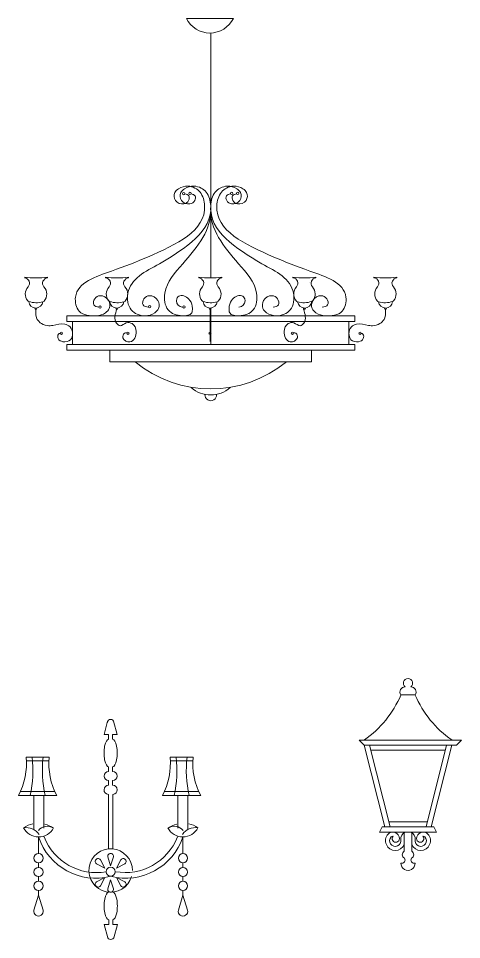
# Model space of a CAD drawing. Header units: millimetres. Extents: x -7623 to 1021, y -3585 to 1235.
# Drawn here: x -7309 to -6155, y -3585 to -1184 of the extents above; entities that cross this region are included whole.
import ezdxf

# ---------------------------------------------------------------- set-up
doc = ezdxf.new("R2010")
doc.units = ezdxf.units.MM
doc.layers.add('Lighting', color=253, linetype='Continuous', lineweight=13)

# ---------------------------------------------------------------- blocks, each defined once
blk = doc.blocks.new('223')
at = {"color": 0}
for p, q in [((11900.48, 90106.66), (11912.71, 90106.66)), ((11906.8, 90039.04), (11906.8, 90102.79)), ((11864.27, 90039.2), (11864.27, 90039.02)), ((11879.41, 90039.2), (11879.41, 90039.02)), ((11885.37, 90039.2), (11885.37, 90039.02)), ((11903.71, 90039.2), (11903.71, 90039.02)), ((11909.67, 90039.2), (11909.67, 90039.02)), ((11928.23, 90039.2), (11928.23, 90039.02)), ((11934.19, 90039.2), (11934.19, 90039.02)), ((11949.32, 90039.2), (11949.32, 90039.02)), ((11955.28, 90039.2), (11955.28, 90039.02)), ((11932.52, 90037.87), (11932.52, 90037.87)), ((11906.8, 90021.68), (11906.8, 90031.19)), ((11869.3, 90029.18), (11944.3, 90029.18)), ((11869.3, 90027.68), (11869.3, 90029.18)), ((11882.26, 90029.12), (11882.26, 90029.12)), ((11906.65, 90030.89), (11906.65, 90022.43)), ((11916.78, 90029.44), (11916.78, 90029.44)), ((11944.3, 90029.18), (11944.3, 90027.68)), ((11944.3, 90027.68), (11869.3, 90027.68)), ((11870.8, 90027.68), (11870.8, 90021.68)), ((11942.8, 90027.68), (11942.8, 90021.68)), ((11944.3, 90021.68), (11869.3, 90021.68)), ((11869.3, 90021.68), (11869.3, 90020.18)), ((11944.3, 90020.18), (11944.3, 90021.68)), ((11869.3, 90020.18), (11933.05, 90020.18)), ((11880.55, 90020.18), (11933.05, 90020.18)), ((11880.55, 90017.18), (11880.55, 90020.18)), ((11944.3, 90020.18), (11933.05, 90020.18)), ((11933.05, 90020.18), (11933.05, 90017.18)), ((11933.05, 90017.18), (11880.55, 90017.18))]:
    blk.add_line(p, q, dxfattribs=at)
for centre in [(11899.77, 90061), (11901.38, 90061.05), (11912.22, 90061.06), (11913.83, 90061.05), (11877.98, 90031.43), (11890.86, 90031.51), (11899.82, 90031.47), (11867.9, 90024.63), (11885.23, 90024.63), (11906.65, 90024.63), (11928.06, 90024.63), (11945.7, 90024.63)]:
    blk.add_circle(centre, 0.302, dxfattribs=at)
for centre, radius, start, end in [((11906.59, 90109.66), 6.81, 206.1268, 333.8732), ((11861.29, 90066.96), 27.91, 263.8712, 276.1288), ((11858.21, 90037.64), 1.38, 317.558, 85.51), ((11864.38, 90037.64), 1.38, 94.49, 222.442), ((11882.39, 90066.96), 27.91, 263.8712, 276.1288), ((11879.3, 90037.64), 1.38, 317.558, 85.51), ((11885.48, 90037.64), 1.38, 94.49, 222.442), ((11906.69, 90066.96), 27.91, 263.8712, 276.1288), ((11903.6, 90037.64), 1.38, 317.558, 85.51), ((11909.78, 90037.64), 1.38, 94.49, 222.442), ((11931.21, 90066.96), 27.91, 263.8712, 276.1288), ((11928.12, 90037.64), 1.38, 317.558, 85.51), ((11934.3, 90037.64), 1.38, 94.49, 222.442), ((11952.3, 90066.96), 27.91, 263.8712, 276.1288), ((11949.21, 90037.64), 1.38, 317.558, 85.51), ((11955.39, 90037.64), 1.38, 94.49, 222.442), ((11861.29, 90034.84), 2.79, 137.9182, 219.6432), ((11861.29, 90034.84), 2.79, 318.5597, 42.0818), ((11882.39, 90034.84), 2.79, 137.9182, 219.6432), ((11882.39, 90034.84), 2.79, 318.5597, 42.0818), ((11906.69, 90034.84), 2.79, 137.9182, 219.6432), ((11906.69, 90034.84), 2.79, 318.5597, 42.0818), ((11931.21, 90034.84), 2.79, 137.9182, 221.4403), ((11931.21, 90034.84), 2.79, 320.3568, 42.0818), ((11952.3, 90034.84), 2.79, 137.9182, 221.4403), ((11952.3, 90034.84), 2.79, 320.3568, 42.0818), ((11861.31, 90035.99), 3.64, 233.4745, 238.4508), ((11861.37, 90038.7), 6.13, 251.3848, 286.3329), ((11861.25, 90033.04), 1.85, 184.7199, 352.9977), ((11861.25, 90031.15), 0.265, 167.8013, 12.0203), ((11861.31, 90035.99), 3.64, 299.2668, 304.7284), ((11882.41, 90035.99), 3.64, 233.4745, 238.4508), ((11882.35, 90033.04), 1.85, 184.7199, 352.9977), ((11882.46, 90038.7), 6.13, 251.3848, 286.3329), ((11882.34, 90031.15), 0.265, 167.8013, 12.0203), ((11882.41, 90035.99), 3.64, 299.2668, 304.7284), ((11906.71, 90035.99), 3.64, 233.4745, 238.4508), ((11906.65, 90033.04), 1.85, 184.7199, 352.9977), ((11906.76, 90038.7), 6.13, 251.3848, 286.3329), ((11906.65, 90031.15), 0.265, 167.8013, 12.0203), ((11906.71, 90035.99), 3.64, 299.2668, 304.7284), ((11931.19, 90035.99), 3.64, 235.2716, 240.7332), ((11931.14, 90038.7), 6.13, 253.6671, 288.6152), ((11931.25, 90033.04), 1.85, 187.0023, 355.2801), ((11931.25, 90031.15), 0.265, 167.9797, 12.1987), ((11931.25, 90031.15), 0.265, 167.9797, 12.1987), ((11931.19, 90035.99), 3.64, 301.5492, 306.5255), ((11952.28, 90035.99), 3.64, 235.2716, 240.7332), ((11952.34, 90033.04), 1.85, 187.0023, 355.2801), ((11952.23, 90038.7), 6.13, 253.6671, 288.6152), ((11952.34, 90031.15), 0.265, 167.9797, 12.1987), ((11952.28, 90035.99), 3.64, 301.5492, 306.5255), ((11906.8, 90041.09), 30.99, 230.4737, 309.5263), ((11906.8, 90016.02), 7.5, 227.2286, 312.7714), ((11906.8, 90008.52), 1.5, 174.2608, 5.7392)]:
    blk.add_arc(centre, radius, start, end, dxfattribs=at)
for points in [[(11900.06, 90060.95), (11901.11, 90060.43), (11901.03, 90059.2), (11899.8, 90058.33), (11897.61, 90059.2), (11897.43, 90061.3), (11898.4, 90062.27), (11900.85, 90062.97), (11902.69, 90062.44), (11904.01, 90061.39), (11905.2, 90057.85), (11890.34, 90044.42)], [(11901.66, 90060.95), (11902.71, 90060.43), (11902.63, 90059.2), (11901.4, 90058.33), (11899.21, 90059.2), (11899.03, 90061.3), (11900, 90062.27), (11902.45, 90062.97), (11904.29, 90062.44), (11905.61, 90061.39), (11906.8, 90057.85), (11893.48, 90042.69)], [(11911.93, 90060.95), (11910.88, 90060.43), (11910.97, 90059.2), (11912.2, 90058.33), (11914.39, 90059.2), (11914.56, 90061.3), (11913.6, 90062.27), (11911.14, 90062.97), (11909.3, 90062.44), (11907.99, 90061.39), (11906.79, 90057.85), (11920.12, 90042.69)], [(11913.53, 90060.95), (11912.48, 90060.43), (11912.57, 90059.2), (11913.8, 90058.33), (11915.99, 90059.2), (11916.16, 90061.3), (11915.2, 90062.27), (11912.75, 90062.97), (11910.9, 90062.44), (11909.59, 90061.39), (11908.39, 90057.85), (11923.26, 90044.42)], [(11877.73, 90031.42), (11876.34, 90032.03), (11876.58, 90033.61), (11877.99, 90034.39), (11880.19, 90033.17), (11880.36, 90031.07), (11879.4, 90029.93), (11876.95, 90029.17), (11872.57, 90030.33), (11871.57, 90034.03), (11880.97, 90040.82), (11890.34, 90044.42)], [(11935.86, 90031.42), (11937.25, 90032.03), (11937.02, 90033.61), (11935.6, 90034.39), (11933.41, 90033.17), (11933.23, 90031.07), (11934.2, 90029.93), (11936.65, 90029.17), (11941.02, 90030.33), (11942.03, 90034.03), (11932.62, 90040.82), (11923.26, 90044.42)], [(11890.56, 90031.42), (11889.17, 90032.03), (11889.41, 90033.61), (11890.82, 90034.39), (11893.02, 90033.17), (11893.19, 90031.07), (11892.23, 90029.93), (11889.78, 90029.17), (11887.68, 90029.58), (11886.1, 90030.7), (11885.24, 90035.06), (11893.48, 90042.69)], [(11899.48, 90031.42), (11898.8, 90031.58), (11897.93, 90033.61), (11898.73, 90034.39), (11901.39, 90033.17), (11902.02, 90031.07), (11901.85, 90029.93), (11899.4, 90029.17), (11897.31, 90029.58), (11895.73, 90030.7), (11894.86, 90035.06), (11899.55, 90042.69)], [(11914.11, 90031.42), (11914.8, 90031.58), (11915.67, 90033.61), (11914.87, 90034.39), (11912.2, 90033.17), (11911.58, 90031.07), (11911.74, 90029.93), (11914.2, 90029.17), (11916.29, 90029.58), (11917.87, 90030.7), (11918.73, 90035.06), (11914.04, 90042.69)], [(11923.03, 90031.42), (11924.42, 90032.03), (11924.19, 90033.61), (11922.77, 90034.39), (11920.58, 90033.17), (11920.4, 90031.07), (11921.37, 90029.93), (11923.82, 90029.17), (11925.91, 90029.58), (11927.49, 90030.7), (11928.36, 90035.06), (11920.12, 90042.69)], [(11882.34, 90030.89), (11882.23, 90027.28), (11883.19, 90026.58), (11884.8, 90027.31), (11886.32, 90027.11), (11887.38, 90025.08), (11885.77, 90022.37), (11883.93, 90023.44), (11884.3, 90024.61), (11884.96, 90024.76)], [(11930.95, 90030.89), (11931.06, 90027.28), (11930.1, 90026.58), (11928.49, 90027.31), (11926.97, 90027.11), (11925.91, 90025.08), (11927.52, 90022.37), (11929.36, 90023.44), (11928.99, 90024.61), (11928.33, 90024.76)]]:
    blk.add_spline(points, degree=3, dxfattribs=at)
for points, knots in [([(11901.64, 90060.94), (11902.04, 90060.84), (11902.47, 90060.72), (11902.72, 90060.41), (11902.73, 90060.39)], [0, 0, 0, 0, 0.7755952, 0.824393, 0.824393, 0.824393, 0.824393]), ([(11906.78, 90057.27), (11906.78, 90057.24), (11907.17, 90051.73), (11903.35, 90047.2), (11899.55, 90042.69)], [12.256735, 12.256735, 12.256735, 12.256735, 12.303841, 23.109102, 23.109102, 23.109102, 23.109102]), ([(11906.82, 90057.27), (11906.82, 90057.24), (11906.42, 90051.73), (11910.24, 90047.2), (11914.04, 90042.69)], [12.256735, 12.256735, 12.256735, 12.256735, 12.303841, 23.109102, 23.109102, 23.109102, 23.109102]), ([(11867.6, 90024.58), (11867.43, 90024.54), (11866.9, 90024.36), (11866.87, 90022.91), (11868.45, 90022.19), (11870.46, 90022.56), (11870.99, 90024.6), (11870.42, 90026.34), (11868.23, 90027.37), (11866.24, 90026.68), (11864.07, 90026.48), (11862.32, 90027.22), (11861.85, 90028.08), (11861.17, 90028.48), (11861.25, 90030.89)], [0.185721, 0.185721, 0.185721, 0.185721, 0.51923, 1.309554, 2.284121, 3.638135, 4.779738, 6.005091, 7.03303, 9.152421, 10.118843, 11.512157, 12.327554, 13.608372, 13.608372, 13.608372, 13.608372]), ([(11946, 90024.58), (11946.17, 90024.54), (11946.7, 90024.36), (11946.72, 90022.91), (11945.14, 90022.19), (11943.14, 90022.56), (11942.61, 90024.6), (11943.18, 90026.34), (11945.36, 90027.37), (11947.36, 90026.68), (11949.52, 90026.48), (11951.28, 90027.22), (11951.74, 90028.08), (11952.42, 90028.48), (11952.34, 90030.89)], [0.185721, 0.185721, 0.185721, 0.185721, 0.51923, 1.309554, 2.284121, 3.638135, 4.779738, 6.005091, 7.03303, 9.152421, 10.118843, 11.512157, 12.327554, 13.608372, 13.608372, 13.608372, 13.608372])]:
    blk.add_open_spline(points, degree=3, knots=knots, dxfattribs=at)
blk = doc.blocks.new('Chandeliers 034')
at = {"color": 0}
for points in [[(-8.2, 391.9), (-17.6, 357.2)], [(7.4, 391.9), (16.8, 357.2)], [(-17.6, 357.2), (-5.6, 357.2), (-5.6, 345.2)], [(16.8, 357.2), (4.8, 357.2), (4.8, 345.2)], [(-220.5, 298.6), (-160.5, 298.6)], [(-220.5, 288.6), (-160.5, 288.6)], [(154.5, 298.6), (214.5, 298.6)], [(154.5, 288.6), (214.5, 288.6)], [(-5.6, 261.2), (-5.6, 273.2)], [(4.8, 261.2), (4.8, 273.2)], [(-5.6, 225.2), (-5.6, 237.2)], [(4.8, 225.2), (4.8, 237.2)], [(-240.5, 198.6), (-140.5, 198.6)], [(-235.6, 208.6), (-145.5, 208.6)], [(-200.5, 109.4), (-200.5, 198.6)], [(-174.6, 113.8), (-174.6, 198.6)], [(-6.4, 59.7), (-6.4, 201.3)], [(5.6, 59.7), (5.6, 201.3)], [(134.5, 198.6), (234.5, 198.6)], [(139.4, 208.6), (229.5, 208.6)], [(174.5, 113.8), (174.5, 198.6)], [(200.4, 109.4), (200.4, 198.6)], [(-188.1, 47.1), (-188.1, 90.2)], [(188, 47.1), (188, 90.2)], [(-15.2, 8.9), (-26.8, 30.7)], [(-0.4, 15.1), (-7.5, 38.7)], [(-0.4, 15.1), (6.8, 38.7)], [(14.5, 8.9), (26.1, 30.7)], [(-188.1, 11.1), (-188.1, 23.1)], [(-15.2, 8.9), (-36.9, 20.6)], [(14.5, 8.9), (36.2, 20.6)], [(188, 11.1), (188, 23.1)], [(-188.1, -24.9), (-188.1, -12.9)], [(-15.2, -14.8), (-36.9, -26.4)], [(-15.2, -14.8), (-26.8, -36.6)], [(-0.4, -20.9), (-7.5, -44.6)], [(-0.4, -20.9), (6.8, -44.6)], [(14.5, -14.8), (36.2, -26.4)], [(14.5, -14.8), (26.1, -36.6)], [(188, -24.9), (188, -12.9)], [(-188.1, -60.9), (-200.1, -100.4)], [(-188.1, -60.9), (-188.1, -48.9)], [(-188.1, -60.9), (-176.1, -100.4)], [(188, -60.9), (176, -100.4)], [(188, -60.9), (188, -48.9)], [(188, -60.9), (200, -100.4)], [(-17.3, -137.4), (-5.3, -137.4), (-5.3, -125.4)], [(-7.9, -172), (-17.3, -137.4)], [(17.1, -137.4), (5.1, -137.4), (5.1, -125.4)], [(7.7, -172), (17.1, -137.4)]]:
    blk.add_lwpolyline(points, dxfattribs=at)
for centre in [(-188.1, 35.1), (188, 35.1), (-188.1, -0.9), (-0.4, 0), (188, -0.9), (-188.1, -36.9), (188, -36.9)]:
    blk.add_circle(centre, 12, dxfattribs=at)
for centre, radius, start, end in [((-0.4, 388.2), 8.63, 4.9588, 175.0412), ((-395.9, 281.6), 176.2, 331.8672, 5.513), ((-497.3, 264.6), 294.5, 347.0423, 6.6257), ((116.2, 264.6), 294.5, 173.3743, 192.9577), ((14.8, 281.6), 176.2, 174.487, 208.1328), ((-20.9, 281.6), 176.2, 331.8672, 5.513), ((-122.3, 264.6), 294.5, 347.0423, 6.6257), ((491.2, 264.6), 294.5, 173.3743, 192.9577), ((389.8, 281.6), 176.2, 174.487, 208.1328), ((-5.6, 249.2), 12, 90, 270), ((4.8, 249.2), 12, 270, 90), ((-5.6, 213.2), 12, 90, 266.1882), ((4.8, 213.2), 12, 273.8118, 90), ((-189.2, 59.9), 66.4, 102.1426, 124.6792), ((-189.2, 59.9), 66.4, 53.2284, 75.0418), ((189.1, 59.9), 66.4, 104.9582, 126.7716), ((189.1, 59.9), 66.4, 55.3208, 77.8574), ((-221.2, 72.6), 42.3, 35.4889, 97.8831), ((-187.8, 134.4), 43.9, 206.8629, 332.3693), ((-165.9, 90.1), 28.3, 54.4878, 142.6665), ((187.7, 134.4), 43.9, 207.6307, 333.1371), ((165.8, 90.1), 28.3, 37.3335, 125.5122), ((221.1, 72.6), 42.3, 82.1169, 144.5111), ((-39.3, 139.8), 156.8, 198.3614, 284.3993), ((-38.1, 143.2), 145.5, 201.2678, 280.1883), ((38.7, 140.4), 157.4, 255.6186, 341.4779), ((37.5, 143.9), 146.2, 259.823, 338.5524), ((-0.4, 3.1), 56.7, 359.7476, 343.7589), ((-33.1, 26.8), 7.37, 31.6799, 238.3201), ((-0.4, 40.4), 7.37, 346.6799, 193.3201), ((32.4, 26.8), 7.37, 301.6799, 148.3201), ((-33.1, -32.7), 7.37, 121.6799, 328.3201), ((-0.4, -46.3), 7.37, 166.6799, 13.3201), ((32.4, -32.7), 7.37, 211.6799, 58.3201), ((-188.1, -103.3), 12.3, 166.6799, 13.3201), ((188, -103.3), 12.3, 166.6799, 13.3201), ((-0.1, -168.3), 8.63, 184.9588, 355.0412)]:
    blk.add_arc(centre, radius, start, end, dxfattribs=at)
for centre, major_axis in [((-5.6, 309.2), (0, 36)), ((5.1, -89.4), (0, -36))]:
    blk.add_ellipse(centre, major_axis=major_axis, ratio=0.333333, start_param=0, end_param=3.141593, dxfattribs=at)
at = {"color": 0, "extrusion": (0, 0, -1)}
for centre, major_axis in [((4.8, 309.2), (0, 36)), ((-5.3, -89.4), (0, -36))]:
    blk.add_ellipse(centre, major_axis=major_axis, ratio=0.333333, start_param=0, end_param=3.141593, dxfattribs=at)
blk = doc.blocks.new('lamp 0596')
at = {"color": 0}
for points in [[(-18.7, -30.7), (18.7, -30.7)], [(-113.8, -161.3), (-60.5, -374.6)], [(-100.1, -161.3), (-46.9, -374.6)], [(100.1, -161.3), (46.9, -374.6)], [(113.8, -161.3), (60.5, -374.6)], [(-96.8, -174.6), (96.8, -174.6)], [(49.7, -361.3), (-49.7, -361.3)], [(-10, -438), (-10, -388)], [(10, -388), (10, -438)]]:
    blk.add_lwpolyline(points, dxfattribs=at)
for points in [[(-127.2, -148), (139.5, -148), (126.2, -161.3), (-113.8, -161.3), (-127.2, -148)], [(-67.2, -374.6), (47.2, -374.6), (67.2, -374.6), (73.8, -388), (-73.9, -388)]]:
    blk.add_lwpolyline(points, close=True, dxfattribs=at)
for centre, radius, start, end in [((0, 0), 12, 305.8691, 234.1309), ((-7.8, -23), 13.3, 86.6171, 215.3976), ((7.8, -23), 13.3, 324.6024, 93.3829), ((-274.1, 79.4), 278.2, 305.1927, 336.6812), ((274.1, 79.4), 278.2, 203.3188, 234.8073), ((-33.3, -410.5), 25.3, 137.1733, 337.046), ((-39.5, -405), 17, 0, 136.6628), ((-33.3, -410.5), 14.6, 137.1733, 10.7147), ((-39.5, -405), 6.35, 85.0013, 136.6628), ((-31.9, -405.1), 9.49, 137.2182, 0.7512), ((0.9, -405.8), 19.9, 116.5603, 185.668), ((-1, -405.8), 19.9, 354.332, 63.4397), ((33.2, -410.5), 25.3, 202.954, 42.8267), ((33.2, -410.5), 14.6, 169.2853, 42.8267), ((39.4, -405), 17, 43.3372, 180), ((31.8, -405.1), 9.49, 179.2488, 42.7818), ((39.4, -405), 6.35, 43.3372, 94.9987), ((-15.8, -460.8), 8.18, 251.3424, 37.0522), ((-4.5, -446.7), 10.4, 122.3272, 242.3742), ((15.7, -460.8), 8.18, 142.9478, 288.6576), ((4.4, -446.7), 10.4, 297.6258, 57.6728), ((0, -469.5), 18.4, 176.9946, 3.0054)]:
    blk.add_arc(centre, radius, start, end, dxfattribs=at)

msp = doc.modelspace()

# ---------------------------------------------------------------- block references
at = {"layer": 'Lighting', "color": 18, "true_color": 0x000000, "xscale": 10, "yscale": 10, "zscale": 10}
msp.add_blockref('223', (-125876, -902250.8), dxfattribs=at)
at = {"layer": 'Lighting', "color": 18, "true_color": 0x000000}
for name, p in [('lamp 0596', (-6294.1, -2916.7)), ('Chandeliers 034', (-7068.3, -3407.8))]:
    msp.add_blockref(name, p, dxfattribs=at)

doc.saveas('drawing.dxf')
